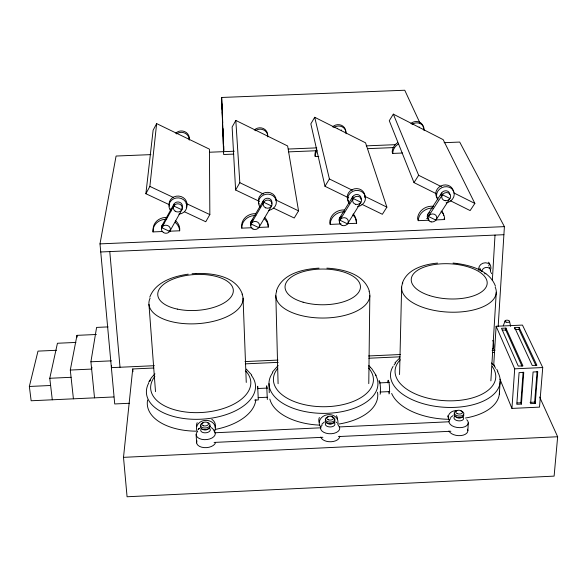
<?xml version="1.0" encoding="UTF-8"?>
<svg xmlns="http://www.w3.org/2000/svg" width="587" height="587" viewBox="0 0 587 587"><rect width="100%" height="100%" fill="white"/><g stroke="black" fill="none" stroke-linecap="round" stroke-linejoin="round"><path stroke-width="0.88" d="M368.775 383.641L369.825 295.687M399.556 374.579L401.64 287.124M161.726 227.712L173.811 206.015L173.921 204.173L161.88 225.804L161.726 227.712L169.731 231.41L181.853 209.779L181.911 208.546M168.997 231.241L179.666 230.786L179.754 228.886A13.318 11.989 3.5 0 0 175.33 220.551M467.868 430.645L468.279 422.948M492.332 280.535L495.017 235.086M490.871 380.868L496.279 292.231M499.948 379.18L511.93 408.42L539.512 407.129L542.733 367.543L522.467 325.081L496.118 326.262L493.784 364.145L495.494 368.32M498.172 326.511L504.402 226.633L459.702 142.061L444.124 142.692M499.339 394.119L500.175 381.11M522.034 366.251L505.781 330.026L505.906 328.096L501.496 328.294L518.262 366.105L522.922 365.892L505.906 328.096M514.63 328.984L514.718 327.7L519.128 327.502L536.885 365.253L532.233 365.466L514.718 327.7M511.93 408.42L514.704 368.827L496.118 326.262M535.96 365.613L518.989 329.432L519.128 327.502M521.417 404.083L523.751 372.415L519.084 372.628L516.809 404.304L521.417 404.083L520.86 402.785L523.12 372.055M535.227 403.438L537.743 371.769L533.084 371.982L530.626 403.658L535.227 403.438L534.654 402.139L537.083 371.417M539.6 396.981L557.65 436.75L554.113 476.123L127.071 496.763L123.505 457.346L132.728 368.966L153.772 368.012M162.775 231.505L152.994 231.916L153.17 230.009A13.318 11.989 3.5 0 1 166.877 217.41M169.672 204.863L145.884 193.732L149.868 186.409L156.648 123.608L209.434 149.149L209.845 214.593L205.758 221.747L184.435 211.768M145.884 193.732L153.126 130.189L156.648 123.608M267.349 399.498L266.703 385.813L266.689 388.44M111.625 365.833L111.383 367.645L154.403 365.694M91.932 367.301L91.638 369.076L70.293 370.052L73.419 398.815M94.522 397.847L90.912 361.783L96.591 327.414L108.089 326.9M129.367 403.276L114.722 403.951L99.995 243.876L116.079 156.039L150.896 154.623M70.293 370.052L76.97 335.353L96.385 334.487M52.294 399.791L49.77 378.277L57.438 343.256L75.936 342.426M113.841 396.959L31.148 400.767L29.35 386.466L37.994 351.121L56.462 350.292M276.382 291.013C281.951 273.681 303.009 269.044 319.035 268.142M402.227 283.47C406.952 269 424.019 264.355 437.557 263.086M503.272 325.829L505.069 320.95M149.78 297.132C155.562 281.833 173.466 276.308 188.2 274.158M273.593 208.15L294.234 218.012L298.541 210.858L287.63 145.972L235.82 120.438L232.122 127.019L235.614 190.005L259.557 201.444M148.724 382.108L151.534 377.566L154.946 373.846M235.614 190.005L239.819 182.689L235.82 120.438M250.965 223.933L263.71 202.258L263.512 200.424L250.818 222.047L250.965 223.933L258.801 227.631L271.583 206.022L263.71 202.258M361.863 204.291L382.357 214.284L386.877 207.145L365.54 142.81L314.705 117.283L310.839 123.857L324.985 186.292L348.751 197.885M324.985 186.292L329.41 178.984L314.705 117.283M450.603 200.842L470.128 210.579L474.861 203.44L443.185 139.655L393.319 114.142L389.276 120.709L413.996 182.594L436.772 193.952M339.844 220.169L353.242 198.509L352.75 196.696L339.396 218.298L339.844 220.169L347.511 223.867L360.954 202.273L353.242 198.509M413.996 182.594L418.641 175.286L393.319 114.142M428.363 216.427L442.422 194.774L441.622 192.976L427.622 214.571L428.363 216.427L435.87 220.118L449.958 198.538L442.422 194.774M272.449 372.041L278.113 365.554M321.808 424.247L324.391 421.95M394.97 362.795L399.681 358.048M450.567 417.496L452.981 415.647M198.083 429.508L198.773 428.862M199.022 428.664L199.8 428.099M198.516 429.075L199.257 428.466M192.088 273.733L195.999 273.483M258.185 397.656L267.224 397.238M379.884 392.028L389.775 391.573M254.67 400.114L258.302 399.916L257.678 386.231L257.7 388.851M517.03 402.968L520.86 402.785M530.054 402.359L534.654 402.139M214.732 432.78L320.847 427.798M339.147 426.94L448.923 421.782M214.101 442.429L322.887 437.293M338.428 436.559L450.867 431.254M123.505 457.346L557.65 436.75M502.259 330.18L505.781 330.026M515.467 329.586L518.989 329.432M90.912 361.783L111.413 360.851M245.006 361.577L277.959 360.08M368.563 355.964L400.598 354.511M492.119 350.351L494.995 350.219M245.293 363.852L278.238 362.355M368.834 358.231L399.945 356.815M492.376 352.611L494.21 352.53M49.77 378.277L71.078 377.302M29.35 386.466L50.614 385.49M514.704 368.827L542.733 367.543M257.781 388.513L267.709 388.058M379.349 382.915L389.225 382.46M100.744 251.97L503.895 234.705M426.624 218.423L428.437 218.349M255.705 213.668A13.252 11.982 -5 0 0 241.653 226.259L241.771 228.152L251.845 227.727M258.258 227.455L268.34 227.03L268.127 225.137A13.252 11.982 -5 0 0 264.957 217.696M344.173 209.941A13.252 11.909 -13.2 0 0 329.784 222.524L330.195 224.403L341.142 223.94M347.533 223.669L356.654 223.28L356.155 221.409A13.252 11.909 -13.2 0 0 353.242 213.969M433.507 206.331A13.31 11.791 -19.9 0 0 417.562 218.812L418.267 220.668L429.178 220.206M435.539 219.934L444.623 219.553A13.354 11.821 -19.9 0 0 441.094 211.203M99.995 243.876L504.402 226.633M233.729 154.11L223.654 154.513L221.651 97.464L404.751 90.237L419.991 123.087M209.544 152.231L234.286 151.226M288.349 149.032L316.753 147.873M366.237 145.862L395.557 144.666M288.687 151.864L316.166 150.749M367.462 148.658L394.024 147.572M316.767 149.135A11.659 10.749 -14.4 0 0 314.925 155.137L315.248 156.582L318.829 156.443M397.612 142.7A11.703 10.647 -21.9 0 0 392.182 151.982L392.732 153.42L402.543 153.016M195.948 273.483C212.868 272.948 236.172 276.11 242.512 294.586M326.849 268.142C342.837 269.022 363.918 273.74 369.333 291.123M453.039 263.057L456.796 263.46M457.068 263.497C471.706 265.603 489.734 270.849 495.443 286.133M173.811 206.015L181.853 209.779M149.868 186.409L173.693 197.606M186.02 203.395L209.845 214.593M239.819 182.689L263.468 194.033M275.707 199.903L298.541 210.858M329.41 178.984L352.398 190.247M364.71 196.278L386.877 207.145M418.641 175.286L441.453 186.71M453.678 192.83L474.861 203.44M211.342 427.556L214.182 430.08M335.925 422.06L336.718 422.596M246.313 369.113L251.757 375.042M369.26 366.222L368.768 365.767L371.96 368.93L376.15 375.409M370.17 367.08L370.676 367.557M491.451 362.957L494.577 366.273M496.697 369.216L497.915 371.38M479.88 268.186L481.325 271.385M444.095 218.313L444.623 219.553M509.501 321.265L510.631 326.357M491.407 272.83L491.576 273.681M76.97 335.353L77.154 337.143M109.776 251.581L120.019 367.257M132.728 368.966L132.956 371.696M148.959 304.367L155.504 391.661M196.131 434.71L196.63 442.928M221.651 97.464L222.165 109.38M222.282 112.124L222.752 123.079M222.987 128.56L223.339 136.778M223.735 145.906L223.933 150.47M243.055 298.181L246.261 382.445M221.93 103.906L223.346 144.233M223.412 145.965L223.603 151.571M268.993 383.553L269.272 392.718M275.839 295.731L278.091 383.729M448.798 417.885A7.073 5.826 -14.6 0 1 447.602 415.86M449.26 420.101A7.095 5.833 -14.5 0 1 449.4 413.82A7.095 5.833 -14.5 0 1 456.187 410.658M378.931 381.242A6.846 0.792 86.6 0 1 380.288 385.703A6.846 0.792 86.6 0 1 380.112 394.273M387.691 382.863A6.846 0.844 86.5 0 1 388.66 381.095A6.846 0.844 86.5 0 1 389.548 389.438A6.846 0.844 86.5 0 1 388.843 393.752M388.411 392.424A6.846 0.844 86.5 0 1 388.323 392.006M499.398 391.258A54.701 29.599 4.2 0 1 465.484 418.032M449.583 419.294A54.701 29.599 4.2 0 1 391.668 393.444M497.563 371.718A54.951 29.269 4.1 0 1 445.357 407.327A54.951 29.269 4.1 0 1 393.085 366.398M393.98 365.07A54.951 29.269 4.1 0 1 395.565 363.126M492.251 366.479A50.438 26.716 4 0 1 443.398 400.598A50.438 26.716 4 0 1 400.268 359.831M488.457 262.191A6.244 5.386 -20.8 0 1 489.962 264.847M489.822 267.18A6.244 5.386 -20.8 0 1 489.345 268.31M478.955 270.468A6.266 5.4 -20.7 0 1 485.354 262.771A6.266 5.4 -20.7 0 1 490.292 270.336M485.838 273.608A6.266 5.4 -20.7 0 1 484.524 273.791M488.751 265.551A6.222 5.371 -20.8 0 1 488.597 265.933M492.757 340.365A4.388 0.925 86 0 1 493.784 345.919A4.388 0.925 86 0 1 492.757 348.707M481.817 271.546A4.498 3.867 -20.7 0 1 487.071 267.408A4.498 3.867 -20.7 0 1 490.416 272.251M209.794 425.59A4.821 2.781 -4.1 0 1 205.083 429.625A4.821 2.781 -4.1 0 1 201.062 425.751M207.446 422.662A4.821 2.774 -4.1 0 1 208.869 426.888A4.821 2.774 -4.1 0 1 201.304 427.02A4.821 2.774 -4.1 0 1 203.476 422.728M208.356 428.811A3.368 1.944 -4.1 0 1 202.786 429.391M334.392 419.756A4.806 2.766 0.6 0 1 330.327 423.748A4.806 2.766 0.6 0 1 325.66 419.918M331.897 416.843A4.813 2.759 0.6 0 1 333.922 421.099A4.813 2.759 0.6 0 1 326.262 421.018A4.813 2.759 0.6 0 1 328.36 416.807M333.218 422.956A3.361 1.93 0.6 0 1 330.099 424.122A3.361 1.93 0.6 0 1 327.003 422.897M463.473 414.231A4.857 2.708 5.1 0 1 458.674 417.651A4.857 2.708 5.1 0 1 454.698 413.402M460.876 410.951A4.865 2.708 5.1 0 1 462.974 415.185A4.865 2.708 5.1 0 1 455.351 414.892A4.865 2.708 5.1 0 1 456.855 410.797M462.02 417.078A3.39 1.893 5.1 0 1 458.711 418.039A3.39 1.893 5.1 0 1 455.651 416.491M467.472 429.141A9.656 5.496 5.3 0 1 460.89 435.583A9.656 5.496 5.3 0 1 448.96 431.019M466.738 419.698A9.693 5.459 5.2 0 1 464.889 426.72A9.693 5.459 5.2 0 1 452.159 425.832A9.693 5.459 5.2 0 1 450.655 418.582M462.842 416.88A4.85 2.715 5.1 0 1 461.8 420.468A4.85 2.715 5.1 0 1 455.255 419.771A4.85 2.715 5.1 0 1 455.255 416.073M215.583 442.554A9.583 5.635 -4.1 0 1 203.975 447.61A9.583 5.635 -4.1 0 1 196.99 440.859M213.727 430.587A9.612 5.591 -4.1 0 1 212.039 437.975A9.612 5.591 -4.1 0 1 199.404 438.57A9.612 5.591 -4.1 0 1 197.724 431.335M209.214 428.07A4.813 2.788 -4.1 0 1 208.847 431.871A4.813 2.788 -4.1 0 1 202.324 432.267A4.813 2.788 -4.1 0 1 201.649 428.532M339.734 436.178A9.553 5.599 0.7 0 1 331.075 441.747A9.553 5.599 0.7 0 1 320.773 437.073M338.178 425.23A9.59 5.562 0.6 0 1 336.402 432.472A9.59 5.562 0.6 0 1 323.775 432.311A9.59 5.562 0.6 0 1 322.204 425.032M333.687 422.347A4.799 2.774 0.6 0 1 333.511 426.169A4.799 2.774 0.6 0 1 326.886 426.199A4.799 2.774 0.6 0 1 326.438 422.376M211.812 419.294A9.436 7.888 -1.6 0 1 215.113 427.343M196.579 426.551A9.436 7.888 -1.6 0 1 197.181 422.677M197.005 430.931A9.473 7.902 -1.6 0 1 206.521 420.365A9.473 7.902 -1.6 0 1 214.453 431.672M336.402 415.669A9.407 7.851 -8.2 0 1 337.554 419.389M319.196 422.464A9.407 7.851 -8.2 0 1 319.365 417.489M320.729 427.16A9.436 7.866 -8.2 0 1 327.238 414.76A9.436 7.866 -8.2 0 1 337.642 424.328M210.535 426.448A4.718 3.94 -1.6 0 1 210.447 426.72M495.164 287.087A47.393 22.181 3.1 0 1 448.717 312.123A47.393 22.181 3.1 0 1 402.836 282.949M369.04 291.284A46.997 22.563 -0.1 0 1 322.601 318.037A46.997 22.563 -0.1 0 1 276.712 291.211M377.5 392.292A54.224 30.098 0.3 0 1 338.56 424.085M319.842 425.135A54.224 30.098 0.3 0 1 269.837 399.087M375.32 374.616A54.481 29.768 0.2 0 1 321.713 413.358A54.481 29.768 0.2 0 1 272.801 372.547M368.57 367.99A50.005 27.171 0.2 0 1 324.09 406.732A50.005 27.171 0.2 0 1 277.695 368.438M255.822 399.732A54.4 30.253 -4 0 1 215.268 429.427M196.374 431.174A54.4 30.253 -4 0 1 147.616 399.974M251.478 375.519A54.657 29.922 -3.9 0 1 203.315 419.074A54.657 29.922 -3.9 0 1 148.79 382.937M149.619 381.535A54.657 29.922 -3.9 0 1 150.58 380.134M245.682 370.969A50.166 27.31 -3.9 0 1 201.796 412.492A50.166 27.31 -3.9 0 1 154.851 376.414M242.042 294.124A47.151 22.68 -3.6 0 1 195.61 323.789A47.151 22.68 -3.6 0 1 150.103 298.167M392.732 153.42A11.74 10.676 -21.9 0 1 398.177 144.116M419.235 127.027A3.94 3.595 -24.5 0 1 419.345 127.262M410.937 123.395A7.88 7.198 -24.5 0 1 419.558 122.221A7.88 7.198 -24.5 0 1 423.44 129.228M411.993 124.422A7.91 7.213 -24.5 0 1 420.431 123.703A7.91 7.213 -24.5 0 1 424.085 130.608M428.848 219.421A4.461 3.955 -20.1 0 1 429.882 212.531M418.267 220.668A13.354 11.821 -19.9 0 1 433.052 208.055M441.945 211.225A13.31 11.791 -19.9 0 1 443.699 215.524M440.969 195.522A4.498 4.006 -22.1 0 1 445.173 190.804A4.498 4.006 -22.1 0 1 449.818 194.48M437.99 199.873A9.003 8.005 -22.1 0 1 441.791 187.671A9.003 8.005 -22.1 0 1 453.978 192.176A9.003 8.005 -22.1 0 1 446.113 202.875M437.579 198.516A8.974 7.983 -22.2 0 1 441.108 185.852A8.974 7.983 -22.2 0 1 453.318 191.164M349.331 203.594A8.952 8.101 -15.3 0 1 352.736 191.384A8.952 8.101 -15.3 0 1 365.136 195.889A8.952 8.101 -15.3 0 1 357.593 206.602M348.502 201.312A8.922 8.079 -15.3 0 1 354.453 188.831A8.922 8.079 -15.3 0 1 364.813 197.753M352.171 199.242A4.476 4.05 -15.3 0 1 356.881 194.488A4.476 4.05 -15.3 0 1 360.91 199.353M352.824 214.93A13.296 11.938 -13.2 0 1 356.654 223.28M330.195 224.403A13.296 11.938 -13.2 0 1 344.635 211.782M339.557 221.923A4.439 3.992 -13.3 0 1 341.605 216.258M332.528 126.895A7.844 7.271 -17 0 1 341.326 125.244A7.844 7.271 -17 0 1 345.677 132.369M333.768 127.57A7.866 7.293 -17 0 1 342.221 126.851A7.866 7.293 -17 0 1 346.095 133.763M337.459 128.362A3.918 3.639 -17 0 1 337.738 128.333M341.252 129.947A3.918 3.639 -17 0 1 341.392 130.167M315.248 156.582A11.689 10.779 -14.4 0 1 317.09 150.573M260.305 207.336A8.944 8.152 -6.5 0 1 263.321 195.111A8.944 8.152 -6.5 0 1 275.949 199.617A8.944 8.152 -6.5 0 1 268.721 210.337M259.146 204.027A8.915 8.13 -6.5 0 1 265.331 192.543A8.915 8.13 -6.5 0 1 276.139 200.306M263.02 202.977A4.476 4.08 -6.5 0 1 268.068 198.245A4.476 4.08 -6.5 0 1 271.502 203.916M241.771 228.152A13.296 12.011 -5 0 1 255.866 215.524M264.201 218.672A13.296 12.011 -5 0 1 268.34 227.03M250.95 225.415A4.439 4.014 -5 0 1 252.968 220M254.274 130.043A7.829 7.323 -6.6 0 1 263.563 128.619A7.829 7.323 -6.6 0 1 267.489 136.551M255.264 130.732A7.858 7.338 -6.6 0 1 263.739 130.006A7.858 7.338 -6.6 0 1 267.826 136.918M175.74 133.198A7.866 7.33 4.6 0 1 184.78 131.657A7.866 7.33 4.6 0 1 189.285 139.2M176.482 133.902A7.888 7.345 4.6 0 1 184.971 133.176A7.888 7.345 4.6 0 1 189.285 140.095M161.696 228.101A4.461 4.021 3.5 0 1 163.971 223.757M152.994 231.916A13.362 12.026 3.4 0 1 166.737 219.281M175.227 222.429A13.362 12.026 3.4 0 1 179.666 230.786M173.51 206.719A4.491 4.087 2.9 0 1 178.272 201.972A4.491 4.087 2.9 0 1 182.183 207.394M170.927 211.085A8.988 8.167 2.9 0 1 173.737 198.766A8.988 8.167 2.9 0 1 186.527 203.733A8.988 8.167 2.9 0 1 178.859 214.16M169.35 206.125A8.952 8.145 3 0 1 178.697 196.073A8.952 8.145 3 0 1 186.277 207.431M171.044 209.236A8.952 8.145 3 0 1 170.663 208.767M506.067 322.102A2.245 1.086 5 0 0 509.516 321.471A2.245 1.086 5 0 0 506.265 320.231A2.245 1.086 5 0 0 506.067 322.102M203.484 425.78A3.375 1.937 -4 0 0 208.532 423.858A3.375 1.937 -4 0 0 203.476 422.42A3.375 1.937 -4 0 0 203.484 425.78M328.272 419.778A3.361 1.93 0.6 0 0 333.46 418.296A3.361 1.93 0.6 0 0 328.566 416.447A3.361 1.93 0.6 0 0 328.272 419.778M457.251 413.615A3.397 1.886 5 0 0 462.483 412.441A3.397 1.886 5 0 0 457.559 410.357A3.397 1.886 5 0 0 457.251 413.615M429.398 295.532A38.023 17.566 3 0 0 487.181 283.382A38.023 17.566 3 0 0 431.041 265.155A38.023 17.566 3 0 0 429.398 295.532M303.075 302.18A37.707 17.867 -0.1 0 0 360.44 287.27A37.707 17.867 -0.1 0 0 304.704 271.245A37.707 17.867 -0.1 0 0 303.075 302.18M177.325 309.1A37.839 17.955 -3.5 0 0 233.318 290.308A37.839 17.955 -3.5 0 0 175.99 278.018A37.839 17.955 -3.5 0 0 177.325 309.1M431.159 221.908A4.476 3.962 -20.1 0 0 436.625 216.647A4.476 3.962 -20.1 0 0 429.251 215.312A4.476 3.962 -20.1 0 0 431.159 221.908M445.188 200.695A4.513 4.014 -22.1 0 0 450.449 195.148A4.513 4.014 -22.1 0 0 442.943 194.114A4.513 4.014 -22.1 0 0 445.188 200.695M355.612 204.305A4.491 4.058 -15.3 0 0 361.489 199.433A4.491 4.058 -15.3 0 0 354.203 197.415A4.491 4.058 -15.3 0 0 355.612 204.305M342.236 225.503A4.454 4.006 -13.3 0 0 348.282 220.954A4.454 4.006 -13.3 0 0 341.164 218.65A4.454 4.006 -13.3 0 0 342.236 225.503M265.691 207.849A4.491 4.087 -6.5 0 0 272.119 203.755A4.491 4.087 -6.5 0 0 265.141 200.791A4.491 4.087 -6.5 0 0 265.691 207.849M252.975 229.04A4.454 4.028 -5 0 0 259.542 225.283A4.454 4.028 -5 0 0 252.762 222.069A4.454 4.028 -5 0 0 252.975 229.04M163.377 232.525A4.476 4.028 3.5 0 0 170.391 229.634A4.476 4.028 3.5 0 0 164.03 225.569A4.476 4.028 3.5 0 0 163.377 232.525M175.161 211.166A4.505 4.094 2.9 0 0 182.315 208.392A4.505 4.094 2.9 0 0 176.034 204.122A4.505 4.094 2.9 0 0 175.161 211.166"/></g></svg>
